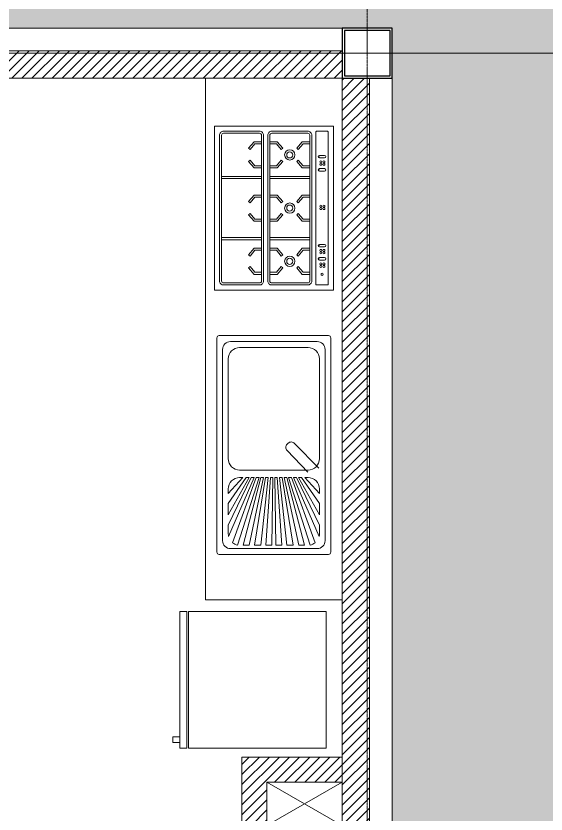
# Model space of a CAD drawing. Header units: millimetres. Extents: x 0 to 71617, y -15450 to 30894.
# Drawn here: x 66965 to 69291, y 23807 to 27310 of the extents above; entities that cross this region are included whole.
import ezdxf

# ---------------------------------------------------------------- set-up
doc = ezdxf.new("R2010")
doc.units = ezdxf.units.MM
doc.linetypes.add('CENTER2', pattern=[1.125, 0.75, -0.125, 0.125, -0.125])
for name, color, linetype, lineweight in [('axis', 40, 'CENTER2', 5), ('DIM2', 4, 'Continuous', 5), ('Furniture', 36, 'Continuous', 5), ('Hatch', 8, 'Continuous', 5), ('LINE-DETAIL-SAKURA', 2, 'Continuous', 30), ('Sanitary', 141, 'Continuous', 5), ('tree', 251, 'Continuous', 0), ('Wall Brick', 5, 'Continuous', 15)]:
    doc.layers.add(name, color=color, linetype=linetype, lineweight=lineweight)
doc.layers.add('COL', color=5, linetype='Continuous')

# ---------------------------------------------------------------- blocks, each defined once
blk = doc.blocks.new('ergh')
at = {"layer": 'Furniture'}
for p, q in [((12.813, 138.169, 0), (12.813, 138.769, 0)), ((12.813, 138.769, 0), (12.8436, 138.769, 0)), ((12.8436, 138.769, 0), (12.8436, 138.169, 0)), ((12.8511, 138.169, 0), (12.8511, 138.769, 0)), ((12.8511, 138.769, 0), (13.4559, 138.769, 0)), ((13.4559, 138.769, 0), (13.4559, 138.169, 0)), ((12.813, 138.2187, 0), (12.7821, 138.2187, 0)), ((12.7821, 138.2187, 0), (12.7821, 138.1939, 0)), ((12.813, 138.1939, 0), (12.813, 138.2187, 0)), ((12.7821, 138.1939, 0), (12.813, 138.1939, 0)), ((12.8436, 138.169, 0), (12.813, 138.169, 0)), ((13.4559, 138.169, 0), (12.8511, 138.169, 0))]:
    blk.add_line(p, q, dxfattribs=at)
blk = doc.blocks.new('qrwet')
at = {"layer": 'Furniture', "linetype": 'ByBlock', "elevation": 0}
for points in [[(12.4751, 139.3926), (12.4751, 140.3326, 0.414214), (12.4651, 140.3426), (11.9851, 140.3426, 0.414214), (11.9751, 140.3326), (11.9751, 139.3926, 0.414214), (11.9851, 139.3826), (12.4651, 139.3826, 0.414214)], [(12.0658, 140.3017, 0.121125), (12.044, 140.2918), (12.1479, 140.0054), (12.1601, 140.0054)], [(12.3845, 140.3017, -0.121125), (12.4062, 140.2918), (12.3024, 140.0054), (12.2901, 140.0054)], [(12.1264, 140.0054), (12.0251, 140.2149), (12.0251, 140.2526, -0.061214), (12.0266, 140.2647), (12.1386, 140.0054)], [(12.3239, 140.0054), (12.4251, 140.2149), (12.4251, 140.2526, 0.061214), (12.4236, 140.2647), (12.3116, 140.0054)], [(12.0251, 140.0554), (12.0251, 140.0757), (12.0895, 140.0054), (12.0751, 140.0054, -0.414214)], [(12.4251, 140.0554), (12.4251, 140.0757), (12.3607, 140.0054), (12.3751, 140.0054, 0.414214)], [(12.4251, 139.4846), (12.4251, 139.9226, 0.414214), (12.3751, 139.9726), (12.0751, 139.9726, 0.414214), (12.0251, 139.9226), (12.0251, 139.4846, 0.414214), (12.0751, 139.4346), (12.3751, 139.4346, 0.414214)]]:
    blk.add_lwpolyline(points, format="xyb", close=True, dxfattribs=at)
for points in [[(12.4501, 139.4546), (12.4501, 140.2826, 0.414214), (12.4151, 140.3176), (12.0351, 140.3176, 0.414214), (12.0001, 140.2826), (12.0001, 139.4546)], [(12.4501, 140.2826), (12.4501, 139.4436, -0.414214), (12.4151, 139.4086), (12.0351, 139.4086, -0.414214), (12.0001, 139.4436), (12.0001, 140.2826)], [(12.0281, 139.9641), (12.1341, 139.8555, 0.414214), (12.1624, 139.8551), (12.1665, 139.8592, 0.414214), (12.1669, 139.8874), (12.0753, 139.9813, 0.414214)]]:
    blk.add_lwpolyline(points, format="xyb", dxfattribs=at)
for points in [[(12.1801, 140.0054), (12.1162, 140.3026), (12.0901, 140.3026), (12.1679, 140.0054)], [(12.2001, 140.0054), (12.1685, 140.3026), (12.1401, 140.3026), (12.1886, 140.0054)], [(12.2162, 140.3026), (12.1901, 140.3026), (12.2101, 140.0054), (12.2201, 140.0054)], [(12.2341, 140.3026), (12.2601, 140.3026), (12.2401, 140.0054), (12.2301, 140.0054)], [(12.2501, 140.0054), (12.2818, 140.3026), (12.3101, 140.3026), (12.2616, 140.0054)], [(12.2701, 140.0054), (12.3341, 140.3026), (12.3601, 140.3026), (12.2824, 140.0054)], [(12.1041, 140.0054), (12.0251, 140.1193), (12.0251, 140.1697), (12.1171, 140.0054)], [(12.3462, 140.0054), (12.4251, 140.1193), (12.4251, 140.1697), (12.3332, 140.0054)]]:
    blk.add_lwpolyline(points, close=True, dxfattribs=at)
blk = doc.blocks.new('reth')
at = {"layer": 'Furniture', "linetype": 'ByBlock'}
for p, q in [((12.4057, 139.0734, 0), (12.4116, 139.0734, 0)), ((11.9816, 138.9864, 0), (12.1571, 138.9864, 0)), ((12.3686, 138.9864, 0), (12.1931, 138.9864, 0)), ((12.4057, 139.0152, 0), (12.4116, 139.0152, 0)), ((11.9816, 138.9774, 0), (12.1571, 138.9774, 0)), ((12.3686, 138.9774, 0), (12.1931, 138.9774, 0)), ((11.9816, 138.7179, 0), (12.1571, 138.7179, 0)), ((11.9816, 138.7089, 0), (12.1571, 138.7089, 0)), ((12.3686, 138.7179, 0), (12.1931, 138.7179, 0)), ((12.3686, 138.7089, 0), (12.1931, 138.7089, 0)), ((12.4057, 138.6828, 0), (12.4116, 138.6828, 0)), ((12.4057, 138.6246, 0), (12.4116, 138.6246, 0))]:
    blk.add_line(p, q, dxfattribs=at)
at = {"layer": 'Furniture', "linetype": 'ByBlock', "elevation": 0}
for points in [[(11.9501, 138.4876), (12.4721, 138.4876), (12.4721, 139.2076), (11.9501, 139.2076)], [(12.1571, 139.1296), (12.1571, 139.1386), (12.1241, 139.1386), (12.0999, 139.1104), (12.1068, 139.1045), (12.1282, 139.1296)], [(12.1931, 139.1296), (12.1931, 139.1386), (12.2262, 139.1386), (12.2503, 139.1104), (12.2435, 139.1045), (12.222, 139.1296)], [(12.3686, 139.1296), (12.3686, 139.1386), (12.3356, 139.1386), (12.3114, 139.1104), (12.3183, 139.1045), (12.3397, 139.1296)], [(12.1571, 139.033), (12.1571, 139.024), (12.1241, 139.024), (12.0999, 139.0521), (12.1068, 139.058), (12.1282, 139.033)], [(12.1931, 139.033), (12.1931, 139.024), (12.2262, 139.024), (12.2503, 139.0521), (12.2435, 139.058), (12.222, 139.033)], [(12.3686, 139.033), (12.3686, 139.024), (12.3356, 139.024), (12.3114, 139.0521), (12.3183, 139.058), (12.3397, 139.033)], [(12.1571, 138.8959), (12.1571, 138.9049), (12.1241, 138.9049), (12.0999, 138.8767), (12.1068, 138.8708), (12.1282, 138.8959)], [(12.1931, 138.8959), (12.1931, 138.9049), (12.2262, 138.9049), (12.2503, 138.8767), (12.2435, 138.8708), (12.222, 138.8959)], [(12.3686, 138.8959), (12.3686, 138.9049), (12.3356, 138.9049), (12.3114, 138.8767), (12.3183, 138.8708), (12.3397, 138.8959)], [(12.1571, 138.7993), (12.1571, 138.7903), (12.1241, 138.7903), (12.0999, 138.8185), (12.1068, 138.8243), (12.1282, 138.7993)], [(12.1931, 138.7993), (12.1931, 138.7903), (12.2262, 138.7903), (12.2503, 138.8185), (12.2435, 138.8243), (12.222, 138.7993)], [(12.3686, 138.7993), (12.3686, 138.7903), (12.3356, 138.7903), (12.3114, 138.8185), (12.3183, 138.8243), (12.3397, 138.7993)], [(12.1571, 138.6623), (12.1571, 138.6713), (12.1241, 138.6713), (12.0999, 138.6431), (12.1068, 138.6373), (12.1282, 138.6623)], [(12.1931, 138.6623), (12.1931, 138.6713), (12.2262, 138.6713), (12.2503, 138.6431), (12.2435, 138.6373), (12.222, 138.6623)], [(12.3686, 138.6623), (12.3686, 138.6713), (12.3356, 138.6713), (12.3114, 138.6431), (12.3183, 138.6373), (12.3397, 138.6623)], [(12.1571, 138.5657), (12.1571, 138.5567), (12.1241, 138.5567), (12.0999, 138.5849), (12.1068, 138.5908), (12.1282, 138.5657)], [(12.1931, 138.5657), (12.1931, 138.5567), (12.2262, 138.5567), (12.2503, 138.5849), (12.2435, 138.5908), (12.222, 138.5657)], [(12.3686, 138.5657), (12.3686, 138.5567), (12.3356, 138.5567), (12.3114, 138.5849), (12.3183, 138.5908), (12.3397, 138.5657)]]:
    blk.add_lwpolyline(points, close=True, dxfattribs=at)
for points in [[(11.9906, 138.5101), (12.1481, 138.5101, 0.414214), (12.1661, 138.5281), (12.1661, 139.1671, 0.414214), (12.1481, 139.1851), (11.9906, 139.1851, 0.414214), (11.9726, 139.1671), (11.9726, 138.5281, 0.414214)], [(11.9906, 138.5191), (12.1481, 138.5191, 0.414214), (12.1571, 138.5281), (12.1571, 139.1671, 0.414214), (12.1481, 139.1761), (11.9906, 139.1761, 0.414214), (11.9816, 139.1671), (11.9816, 138.5281, 0.414214)], [(12.3596, 138.5101), (12.2021, 138.5101, -0.414214), (12.1841, 138.5281), (12.1841, 139.1671, -0.414214), (12.2021, 139.1851), (12.3596, 139.1851, -0.414214), (12.3776, 139.1671), (12.3776, 138.5281, -0.414214)], [(12.3596, 138.5191), (12.2021, 138.5191, -0.414214), (12.1931, 138.5281), (12.1931, 139.1671, -0.414214), (12.2021, 139.1761), (12.3596, 139.1761, -0.414214), (12.3686, 139.1671), (12.3686, 138.5281, -0.414214)], [(12.4451, 138.5101), (12.4001, 138.5101, -0.414214), (12.3956, 138.5146), (12.3956, 139.1806, -0.414214), (12.4001, 139.1851), (12.4451, 139.1851, -0.414214), (12.4496, 139.1806), (12.4496, 138.5146, -0.414214)], [(12.4339, 139.0678, 1), (12.4339, 139.0791), (12.4114, 139.0791, 1), (12.4114, 139.0678)], [(12.4339, 139.0096, 1), (12.4339, 139.0209), (12.4114, 139.0209, 1), (12.4114, 139.0096)], [(12.4339, 138.6772, 1), (12.4339, 138.6885), (12.4114, 138.6885, 1), (12.4114, 138.6772)], [(12.4339, 138.619, 1), (12.4339, 138.6303), (12.4114, 138.6303, 1), (12.4114, 138.619)]]:
    blk.add_lwpolyline(points, format="xyb", close=True, dxfattribs=at)
at = {"layer": 'Furniture', "linetype": 'ByBlock'}
for centre, radius in [((12.2809, 139.0813, 0), 0.0225), ((12.2809, 139.0813, 0), 0.0135), ((12.4175, 139.0512, 0), 0.0045), ((12.4309, 139.0512, 0), 0.0045), ((12.4175, 139.04, 0), 0.0045), ((12.4309, 139.04, 0), 0.0045), ((12.2809, 138.8476, 0), 0.0225), ((12.2809, 138.8476, 0), 0.0135), ((12.4175, 138.8566, 0), 0.0045), ((12.4175, 138.8454, 0), 0.0045), ((12.4309, 138.8566, 0), 0.0045), ((12.4309, 138.8454, 0), 0.0045), ((12.2809, 138.614, 0), 0.0225), ((12.4175, 138.662, 0), 0.0045), ((12.4175, 138.6508, 0), 0.0045), ((12.4309, 138.662, 0), 0.0045), ((12.4309, 138.6508, 0), 0.0045), ((12.2809, 138.614, 0), 0.0135), ((12.4175, 138.6024, 0), 0.0045), ((12.4309, 138.6024, 0), 0.0045), ((12.4175, 138.5912, 0), 0.0045), ((12.4309, 138.5912, 0), 0.0045), ((12.4226, 138.5569, 0), 0.0045)]:
    blk.add_circle(centre, radius, dxfattribs=at)
blk = doc.blocks.new('GRIDLINE-GF')
at = {"layer": 'axis'}
for p, q in [((45300, -6362.2, -0.1), (45300, 12546.8)), ((48410, 10000), (-4020, 10000))]:
    blk.add_line(p, q, dxfattribs=at)
blk = doc.blocks.new('SHALF')
at = {"layer": 'Hatch'}
for points in [[(47285, 95), (47615, -95)], [(47615.2, 95), (47285, -95)]]:
    blk.add_lwpolyline(points, dxfattribs=at)
blk = doc.blocks.new('2D WALL G.F')
at = {"layer": 'Hatch'}
h = blk.add_hatch(dxfattribs=at)
h.set_pattern_fill('LINE', color=256, scale=250, angle=45, style=0)
h.set_pattern_definition([(45, (-2110, -10510), (-22.097087, 22.097087), [])])
h.paths.add_polyline_path([(41330, -3490), (41330, -3390), (41210, -3390), (41210, -3490)])
h.paths.add_polyline_path([(41730, -10), (41330, -10), (41330, -2590), (41210, -2590), (41210, 110), (41730, 110)])
h.paths.add_polyline_path([(40110, 1210), (41730, 1210), (41730, 2490), (41590, 2490), (41590, 1340), (40110, 1340)])
h.paths.add_polyline_path([(42390, 3390), (41730, 3390), (41730, 3290), (41590, 3290), (41590, 3370), (41150, 3370), (41150, 3510), (42390, 3510)])
h.paths.add_polyline_path([(40070, 3370), (40000, 3370), (40000, 3510), (40550, 3510), (40550, 3370)])
h.paths.add_polyline_path([(42710, 3390), (42610, 3390), (42610, 3510), (42710, 3510)])
h.paths.add_polyline_path([(47890.2, 3390), (46210, 3390), (46210, 3510), (47890.2, 3510)])
h.paths.add_polyline_path([(48009.9, 3390), (47890.2, 3390), (47890.2, 110), (48009.9, 110)])
h.paths.add_polyline_path([(47890.2, 410), (47450, 410), (47450, 110), (47560, 110), (47560, 300), (47890.2, 300)])
h.paths.add_polyline_path([(45310, -2890), (45190, -2890), (45190, -110), (45310, -110)])
at = {"layer": 'Wall Brick'}
for points in [[(47890.2, 3390), (46210, 3390), (46210, 3510), (47890.2, 3510)], [(48009.9, 3390), (47890.2, 3390), (47890.2, 110), (48009.9, 110)], [(47890.2, 410), (47450, 410), (47450, 110), (47560, 110), (47560, 300), (47890.2, 300)]]:
    blk.add_lwpolyline(points, close=True, dxfattribs=at)
blk.add_blockref('SHALF', (275, 205), dxfattribs=at)
blk = doc.blocks.new('LANDSCAPE SITE')
h = blk.add_hatch()
h.set_pattern_fill('AR-SAND', color=256, scale=5, angle=180, style=0)
h.paths.add_polyline_path([(48450, 14900), (48150, 14900), (48150, 14100), (48450, 14100)], flags=16)
h.paths.add_polyline_path([(48050, 14900), (47750, 14900), (47750, 14100), (48050, 14100)], flags=16)
h.paths.add_polyline_path([(47650, 14900), (47350, 14900), (47350, 14100), (47650, 14100)], flags=16)
h.paths.add_polyline_path([(47250, 14900), (46950, 14900), (46950, 14100), (47250, 14100)], flags=16)
h.paths.add_polyline_path([(46850, 14900), (46550, 14900), (46550, 14100), (46850, 14100)], flags=16)
h.paths.add_polyline_path([(46450, 14900), (46150, 14900), (46150, 14100), (46450, 14100)], flags=16)
h.paths.add_polyline_path([(46050, 14900), (45750, 14900), (45750, 14100), (46050, 14100)], flags=16)
h.paths.add_polyline_path([(45650, 14900), (45350, 14900), (45350, 14100), (45650, 14100)], flags=16)
h.paths.add_polyline_path([(45250, 14900), (44950, 14900), (44950, 14100), (45250, 14100)], flags=16)
h.paths.add_polyline_path([(44850, 14900), (44550, 14900), (44550, 14100), (44850, 14100)], flags=16)
h.paths.add_polyline_path([(44450, 14900), (44150, 14900), (44150, 14100), (44450, 14100)], flags=16)
h.paths.add_polyline_path([(47410, 107.5), (48195.2, 112.5), (48195.2, 110), (51400, 110), (51400, 15800), (47250, 15800), (47250, 15339.6), (43950, 15339.6), (43950, 14010), (50110, 14010), (50110, 3800), (47410, 3795)])
at = {"elevation": 0}
blk.add_lwpolyline([(47410, 110), (47410, 3790), (50110, 3790), (50110, 14010), (43950, 14010), (43950, 15400)], dxfattribs=at)
blk = doc.blocks.new('Col-1')
at = {"layer": 'COL'}
for points in [[(-10, -10), (210, -10), (210, 210), (-10, 210)], [(0, 0), (200, 0), (200, 200), (0, 200)]]:
    blk.add_lwpolyline(points, close=True, dxfattribs=at)
blk = doc.blocks.new('COL-GF1')
at = {"layer": 'COL'}
blk.add_blockref('Col-1', (47900, 8700), dxfattribs=at)

msp = doc.modelspace()

# ---------------------------------------------------------------- linework, layer by layer
at = {"layer": 'Furniture', "elevation": 0}
msp.add_lwpolyline([(67796.7, 27036.7), (68396.7, 27036.7), (68396.7, 24747.3), (67796.7, 24747.3)], close=True, dxfattribs=at)

# ---------------------------------------------------------------- block references
at = {"layer": 'DIM2'}
msp.add_blockref('GRIDLINE-GF', (23206.5, 17146.7, 0), dxfattribs=at)
at = {"layer": 'Furniture', "xscale": 1000, "yscale": 1000, "zscale": 1000}
msp.add_blockref('ergh', (54870.8, -114073.3, 0), dxfattribs=at)
at = {"layer": 'LINE-DETAIL-SAKURA'}
msp.add_blockref('COL-GF1', (20506.5, 18346.7, 0), dxfattribs=at)
at = {"layer": 'Sanitary', "color": 6, "xscale": 1000, "yscale": 1000, "zscale": 1000}
msp.add_blockref('reth', (55885.6, -112380.9, 0), dxfattribs=at)
at = {"layer": 'Sanitary', "ltscale": 100, "xscale": 1000, "yscale": 1000, "zscale": 1000, "rotation": 180}
msp.add_blockref('qrwet', (80321.8, 165289.4, 0), dxfattribs=at)
at = {"layer": 'tree'}
msp.add_blockref('LANDSCAPE SITE', (18506.5, 13246.7), dxfattribs=at)
at = {"layer": 'Wall Brick', "color": 1}
msp.add_blockref('2D WALL G.F', (20506.5, 23646.7, 0), dxfattribs=at)

doc.saveas('drawing.dxf')
